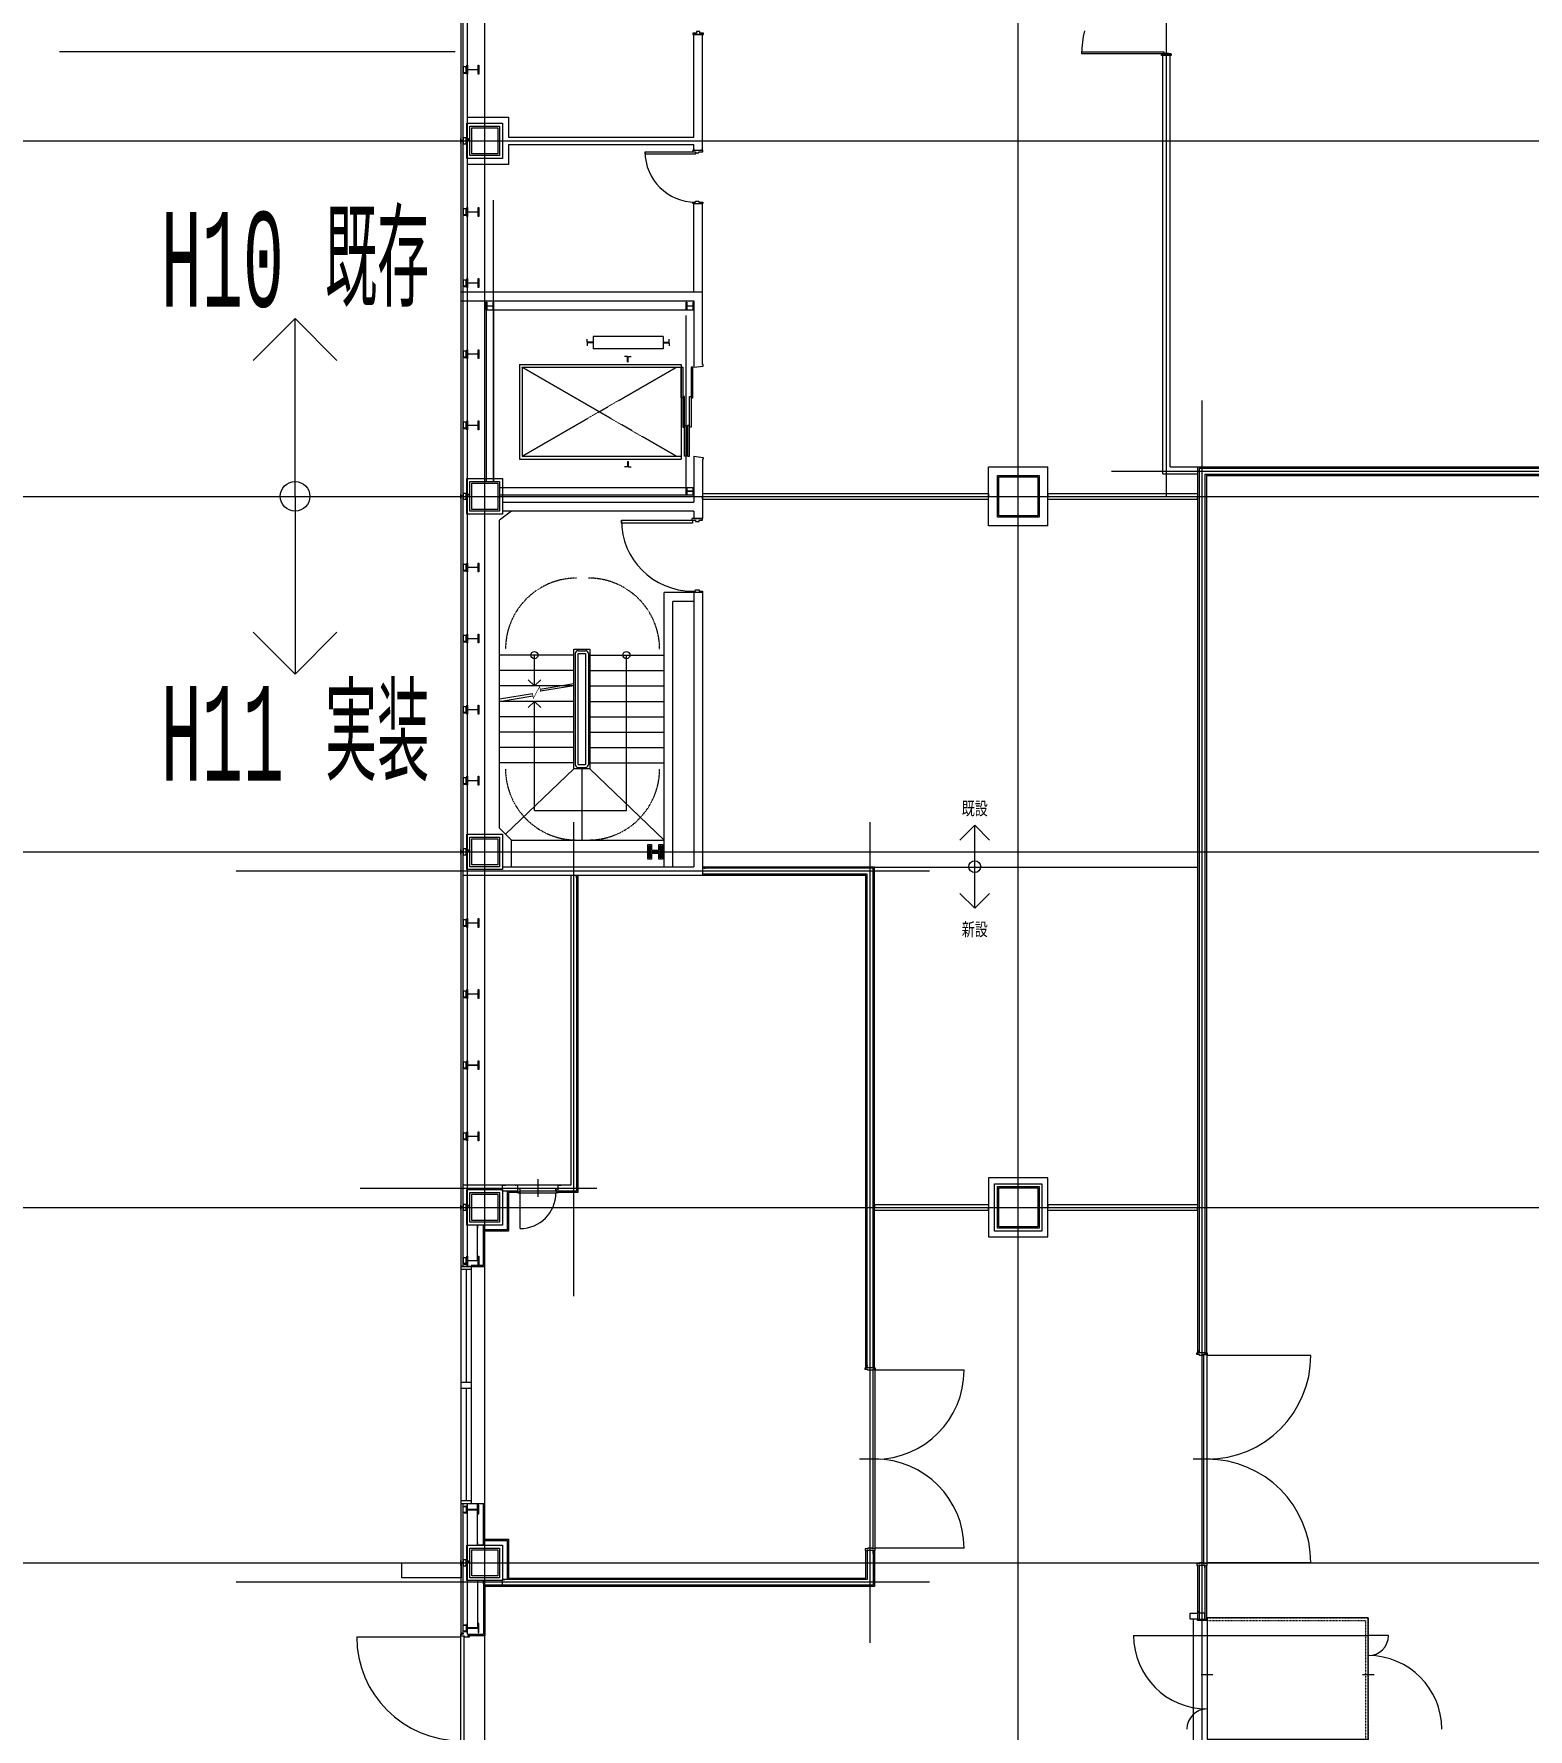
# Model space of a CAD drawing. Extents: x 248377 to 605788, y 154198 to 263202.
# Drawn here: x 266320 to 291526, y 196397 to 225007 of the extents above; entities that cross this region are included whole.
import ezdxf
from ezdxf.enums import TextEntityAlignment as Align

# ---------------------------------------------------------------- set-up
doc = ezdxf.new("R2010")
doc.units = 0
doc.header["$LTSCALE"] = 5
for name, pattern in [('Data Center Layout_L20$0$CENTER', [2, 1.25, -0.25, 0.25, -0.25]), ('Data Center Layout_L20$0$CENTERK0', [0.65, 0.5, -0.05, 0.05, -0.05]), ('Data Center Layout_L20$0$DOTK2', [0.166, 0.083, -0.083]), ('Data Center Layout_L20$0$HIDDENK1', [0.334, 0.167, -0.167])]:
    doc.linetypes.add(name, pattern=pattern)
for name, color, linetype, lineweight in [('Data Center Layout_L20$0$ARC', 252, 'Continuous', 0), ('Data Center Layout_L20$0$H-SIN', 252, 'Data Center Layout_L20$0$CENTER', 9), ('Data Center Layout_L20$0$K-SIN', 252, 'Data Center Layout_L20$0$CENTER', 9), ('Data Center Layout_L20$0$STEEL1', 252, 'Continuous', 0), ('Data Center Layout_L20$0$SUGATA3', 252, 'Continuous', 0)]:
    doc.layers.add(name, color=color, linetype=linetype, lineweight=lineweight)
doc.styles.add('Data Center Layout_L20$0$ATS', font='monotxt', dxfattribs={"bigfont": 'BIGFONT'})
doc.styles.add('Data Center Layout_L20$0$ROMS', font='ROMANS.shx', dxfattribs={"bigfont": 'bigfont.shx'})

# ---------------------------------------------------------------- blocks, each defined once
blk = doc.blocks.new('Data Center Layout_L20$0$A$C4DFC7D4D')
at = {"layer": 'Data Center Layout_L20$0$STEEL1'}
blk.add_lwpolyline([(0, 0), (0, 150), (11, 150), (11, 79), (139, 79), (139, 150), (150, 150), (150, 0), (139, 0), (139, 71), (11, 71), (11, 0)], close=True, dxfattribs=at)
blk = doc.blocks.new('Data Center Layout_L20$0$A$C80dc7663')
at = {"layer": 'Data Center Layout_L20$0$ARC'}
for p, q in [((315540.24, 171045.59), (315540.24, 197045.59)), ((315575.24, 171045.59), (315575.24, 197045.59)), ((319615.02, 191838.09), (319465.02, 191838.09)), ((319465.24, 190105.59), (319465.24, 191838.09)), ((319615.24, 189885.59), (319615.24, 191838.09)), ((315440.24, 191545.59), (308765.84, 191545.59)), ((327404.24, 191541.53), (326015.24, 191541.53)), ((327515.24, 191511.53), (326015.24, 191511.53)), ((327365.24, 191511.53), (327515.24, 191511.53)), ((327380.24, 184425.59), (327380.24, 191511.53)), ((327500.24, 191511.53), (327380.24, 191511.53)), ((327380.24, 191511.53), (327500.24, 191511.53)), ((327500.24, 191511.53), (327380.24, 191511.53)), ((327404.24, 191511.53), (327404.24, 191541.53)), ((327500.24, 184545.59), (327500.24, 191511.53)), ((315650.24, 190445.59), (316340.24, 190445.59)), ((316340.24, 190445.59), (316340.24, 190105.59)), ((316340.24, 190105.59), (319465.24, 190105.59)), ((316340.24, 189985.59), (319465.24, 189985.59)), ((319465.24, 189885.59), (319465.24, 189985.59)), ((319465.24, 189885.59), (319615.24, 189885.59)), ((316090.24, 184295.59), (316090.24, 189045.59)), ((319465.24, 188985.59), (319615.24, 188985.59)), ((315965.24, 187195.59), (319465.24, 187195.59)), ((315965.24, 187195.59), (315965.24, 184295.59)), ((316090.24, 187195.59), (316090.24, 184295.59)), ((312739.85, 184045.59), (312739.85, 187045.59)), ((319340.24, 184095.59), (319340.24, 187095.59)), ((317668.86, 186645.6), (317668.86, 186695.6)), ((317758.86, 186645.6), (317668.86, 186645.6)), ((317758.86, 186635.6), (317668.86, 186635.6)), ((317668.86, 186635.6), (317668.86, 186585.6)), ((317758.86, 186645.6), (317758.86, 186635.6)), ((318948.86, 186745.6), (317768.86, 186745.6)), ((317768.86, 186745.6), (317768.86, 186535.6)), ((318948.86, 186745.6), (318948.86, 186535.6)), ((318958.86, 186645.6), (319048.86, 186645.6)), ((318958.86, 186645.6), (318958.86, 186635.6)), ((318958.86, 186635.6), (319048.86, 186635.6)), ((319048.86, 186645.6), (319048.86, 186695.6)), ((319048.86, 186635.6), (319048.86, 186585.6)), ((316525.86, 186273.09), (319251.86, 186273.09)), ((316525.86, 186273.09), (316525.86, 184673.09)), ((318948.86, 186535.6), (317768.86, 186535.6)), ((318348.86, 186403.09), (318298.86, 186403.09)), ((318348.86, 186313.09), (318348.86, 186403.09)), ((318348.86, 186313.09), (318358.86, 186313.09)), ((318358.86, 186403.09), (318408.86, 186403.09)), ((318358.86, 186313.09), (318358.86, 186403.09)), ((319251.86, 186273.09), (319251.86, 184673.09)), ((316569.86, 186223.09), (319169.86, 186223.09)), ((316569.86, 186223.09), (316569.86, 184723.09)), ((319169.86, 186223.09), (319251.86, 186223.09)), ((319169.86, 186223.09), (319169.86, 186223.09)), ((316525.86, 184673.09), (319251.86, 184673.09)), ((316569.86, 184723.09), (319169.86, 184723.09)), ((318348.86, 184543.09), (318298.86, 184543.09)), ((318348.86, 184633.09), (318348.86, 184543.09)), ((318348.86, 184633.09), (318358.86, 184633.09)), ((318358.86, 184633.09), (318358.86, 184543.09)), ((318358.86, 184543.09), (318408.86, 184543.09)), ((319169.86, 184723.09), (319169.86, 184723.09)), ((319169.86, 184723.09), (319251.86, 184723.09)), ((324440.24, 183545.59), (324440.24, 184545.59)), ((324440.24, 184545.59), (325440.24, 184545.59)), ((325440.24, 183545.59), (325440.24, 184545.59)), ((327500.24, 184545.59), (327965.24, 184545.59)), ((327965.24, 184545.59), (327965.24, 169590.59)), ((327965.24, 184545.59), (334440.24, 184545.59)), ((327380.24, 184425.59), (327965.24, 184425.59)), ((327990.24, 184520.59), (334440.24, 184520.59)), ((327990.24, 184520.59), (327990.24, 169590.59)), ((328090.24, 184420.59), (334440.24, 184420.59)), ((328090.24, 184420.59), (328090.24, 169590.59)), ((328115.24, 184395.59), (328115.24, 169590.59)), ((328115.24, 184395.59), (334440.24, 184395.59)), ((312739.85, 184045.59), (312739.85, 181045.59)), ((316190.24, 184195.59), (319465.24, 184195.59)), ((316190.24, 184070.59), (319465.24, 184070.59)), ((319615.24, 184095.59), (319615.24, 184045.59)), ((319615.24, 184095.59), (324440.24, 184095.59)), ((319615.24, 183995.59), (319615.24, 184045.59)), ((319615.24, 183995.59), (324440.24, 183995.59)), ((324440.24, 184095.59), (324440.24, 184045.59)), ((324440.24, 183995.59), (324440.24, 184045.59)), ((325440.24, 184095.59), (325440.24, 184045.59)), ((325440.24, 184095.59), (327965.24, 184095.59)), ((325440.24, 183995.59), (325440.24, 184045.59)), ((325440.24, 183995.59), (327965.24, 183995.59)), ((327965.24, 184095.59), (327965.24, 184045.59)), ((327965.24, 183995.59), (327965.24, 184045.59)), ((316390.24, 183795.59), (316190.24, 183645.59)), ((316240.24, 183945.59), (319465.24, 183945.59)), ((316240.24, 183945.59), (318940.24, 183945.59)), ((319465.24, 183795.59), (316240.24, 183795.59)), ((319465.24, 183795.59), (319465.24, 183670.59)), ((319615.24, 183795.59), (319615.24, 183670.59)), ((316190.24, 178445.59), (316190.24, 183645.59)), ((319465.24, 183670.59), (319615.24, 183670.59)), ((325440.24, 183545.59), (324440.24, 183545.59)), ((319615.24, 182420.59), (318965.24, 182420.59)), ((318965.24, 177795.59), (318965.24, 182420.59)), ((319115.24, 177795.59), (319115.24, 182270.59)), ((319465.24, 182270.59), (319115.24, 182270.59)), ((319465.24, 182420.59), (319465.24, 177795.59)), ((319615.24, 182420.59), (319615.24, 177645.59)), ((316190.24, 178445.59), (316390.24, 178245.59)), ((316390.24, 177795.59), (316390.24, 178245.59)), ((316390.24, 178245.59), (318965.24, 178245.59)), ((324206.24, 177095.59), (324206.24, 178495.59)), ((316240.24, 177795.59), (319465.24, 177795.59)), ((322512.24, 177789.59), (319615.24, 177789.59)), ((322490.24, 177767.59), (319615.24, 177767.59)), ((322490.24, 169335.59), (322490.24, 177767.59)), ((322512.24, 169335.59), (322512.24, 177789.59)), ((322512.24, 177789.59), (327965.24, 177789.59)), ((319615.24, 177645.59), (315575.24, 177645.59)), ((317490.24, 177645.59), (317490.24, 172320.59)), ((317512.24, 177645.59), (317512.24, 172298.59)), ((322390.24, 177667.59), (319615.24, 177667.59)), ((322368.24, 177645.59), (319615.24, 177645.59)), ((322368.24, 169335.59), (322368.24, 177645.59)), ((322390.24, 169335.59), (322390.24, 177667.59)), ((316500.24, 172320.59), (316240.24, 172320.59)), ((316318.24, 172320.59), (316318.24, 171667.59)), ((316340.24, 172298.59), (316340.24, 171645.59)), ((316500.24, 172298.59), (316340.24, 172298.59)), ((316540.24, 171688.59), (316540.24, 172288.59)), ((317490.24, 172320.59), (317180.24, 172320.59)), ((317512.24, 172298.59), (317180.24, 172298.59)), ((322512.24, 172095.59), (322512.24, 172045.59)), ((322512.24, 172095.59), (324440.24, 172095.59)), ((322512.24, 171995.59), (322512.24, 172045.59)), ((322512.24, 171995.59), (324440.24, 171995.59)), ((324440.24, 172095.59), (324440.24, 172045.59)), ((324440.24, 171995.59), (324440.24, 172045.59)), ((325440.24, 172095.59), (325440.24, 172045.59)), ((325440.24, 172095.59), (327965.24, 172095.59)), ((325440.24, 171995.59), (325440.24, 172045.59)), ((325440.24, 171995.59), (327965.24, 171995.59)), ((327965.24, 172095.59), (327965.24, 172045.59)), ((327965.24, 171995.59), (327965.24, 172045.59)), ((315918.24, 171067.59), (315918.24, 171745.59)), ((316318.24, 171667.59), (315918.24, 171667.59)), ((315940.24, 171045.59), (315940.24, 171645.59)), ((316340.24, 171645.59), (315940.24, 171645.59)), ((315540.24, 167045.59), (315540.24, 171045.59)), ((315710.24, 171045.59), (315540.24, 171045.59)), ((315710.24, 170995.59), (315540.24, 170995.59)), ((315625.24, 170995.59), (315625.24, 169095.59)), ((315710.24, 171067.59), (315918.24, 171067.59)), ((315710.24, 171045.59), (315710.24, 167045.59)), ((315940.24, 167045.59), (315940.24, 171045.59)), ((329875.24, 169545.59), (328125.24, 169545.59)), ((315540.24, 169095.59), (315710.24, 169095.59)), ((324025.24, 169295.59), (322525.24, 169295.59)), ((315540.24, 168995.59), (315710.24, 168995.59)), ((315625.24, 168995.59), (315625.24, 167095.59)), ((315540.24, 167095.59), (315710.24, 167095.59)), ((315540.24, 167045.59), (315650.24, 167045.59)), ((315540.24, 167045.59), (315710.24, 167045.59)), ((315540.24, 164840.59), (315540.24, 167045.59)), ((315540.24, 167045.59), (315940.24, 167045.59)), ((315575.24, 164840.59), (315575.24, 167045.59)), ((315918.24, 166345.59), (315918.24, 167045.59)), ((315940.24, 166445.59), (315940.24, 167045.59)), ((315918.24, 166423.59), (316318.24, 166423.59)), ((315940.24, 166445.59), (316340.24, 166445.59)), ((316318.24, 166423.59), (316318.24, 165767.59)), ((316340.24, 166445.59), (316340.24, 165789.59)), ((322368.24, 165789.59), (322368.24, 166255.59)), ((322390.24, 166255.59), (322390.24, 165767.59)), ((322490.24, 166255.59), (322490.24, 165667.59)), ((322512.24, 166255.59), (322512.24, 165645.59)), ((324025.24, 166295.59), (322525.24, 166295.59)), ((327965.24, 166000.59), (327965.24, 165095.59)), ((327990.24, 166000.59), (327990.24, 165095.59)), ((328090.24, 166000.59), (328090.24, 165095.59)), ((328115.24, 166000.59), (328115.24, 165095.59)), ((329875.24, 166045.59), (328125.24, 166045.59)), ((315918.24, 165745.59), (315918.24, 164842.59)), ((322490.24, 165667.59), (315918.24, 165667.59)), ((322390.24, 165767.59), (316240.24, 165767.59)), ((316340.24, 165789.59), (322368.24, 165789.59)), ((322512.24, 165645.59), (315940.24, 165645.59)), ((315940.24, 165645.59), (315940.24, 164820.59)), ((313780.24, 164795.59), (315530.24, 164795.59)), ((315540.24, 164860.59), (315575.24, 164860.59)), ((315650.24, 164842.59), (315918.24, 164842.59)), ((315650.24, 164820.59), (315940.24, 164820.59))]:
    blk.add_line(p, q, dxfattribs=at)
at = {"layer": 'Data Center Layout_L20$0$ARC', "linetype": 'Continuous'}
for p, q in [((326018.38, 191611.17), (326027.8, 191709.13)), ((326027.8, 191709.13), (326043.5, 191805.41)), ((326043.5, 191805.41), (326065.48, 191899.99)), ((326015.24, 191511.53), (326018.38, 191611.17)), ((327380.24, 191511.53), (327500.24, 191511.53)), ((319465.24, 187495.59), (319465.24, 188985.59)), ((319615.24, 186273.09), (319615.24, 188985.59)), ((315540.24, 187495.59), (319615.24, 187495.59)), ((315540.24, 187345.59), (319465.24, 187345.59)), ((319465.24, 187345.59), (319465.24, 186223.09)), ((319625.24, 186273.09), (319615.24, 186273.09)), ((319625.24, 186243.09), (319625.24, 186273.09)), ((319465.24, 186223.09), (319625.24, 186243.09)), ((319465.24, 184723.09), (319625.24, 184703.09)), ((319465.24, 184723.09), (319465.24, 183945.59)), ((319615.24, 184673.09), (319615.24, 183670.59)), ((319625.24, 184673.09), (319615.24, 184673.09)), ((319625.24, 184703.09), (319625.24, 184673.09)), ((316840.24, 172223.59), (316840.24, 172523.59)), ((315540.24, 171045.59), (315940.24, 171045.59)), ((322590.24, 167795.59), (322260.24, 167795.59)), ((328190.24, 167795.59), (327890.24, 167795.59)), ((326885.24, 164820.59), (328125.24, 164820.59)), ((328125.24, 164820.59), (330845.24, 164820.59)), ((331185.24, 164820.59), (330845.24, 164820.59)), ((328025.24, 164160.59), (328225.24, 164160.59)), ((330745.24, 164160.59), (330945.24, 164160.59))]:
    blk.add_line(p, q, dxfattribs=at)
at = {"layer": 'Data Center Layout_L20$0$ARC', "linetype": 'Data Center Layout_L20$0$CENTERK0'}
for p, q in [((319169.86, 184723.09), (316569.86, 186223.09)), ((316569.86, 184723.09), (319169.86, 186223.09)), ((327890.24, 165095.59), (327890.24, 160995.59))]:
    blk.add_line(p, q, dxfattribs=at)
at = {"layer": 'Data Center Layout_L20$0$ARC'}
for points in [[(319598.02, 191838.09), (319630.02, 191838.09), (319630.02, 191863.09), (319570.02, 191863.09), (319570.02, 191888.09), (319510.02, 191888.09), (319510.02, 191863.09), (319450.02, 191863.09), (319450.02, 191838.09), (319482.02, 191838.09)], [(315625.24, 191195.59), (315625.24, 191295.59), (315575.24, 191295.59), (315575.24, 191195.59)], [(315590.24, 191301.59), (315640.24, 191301.59), (315640.24, 191251.59), (315634.24, 191251.59), (315634.24, 191295.59), (315590.24, 191295.59)], [(315590.24, 191189.59), (315640.24, 191189.59), (315640.24, 191239.59), (315634.24, 191239.59), (315634.24, 191195.59), (315590.24, 191195.59)], [(315640.24, 191170.59), (315640.24, 191320.59), (315649.24, 191320.59), (315649.24, 191248.59), (315831.24, 191248.59), (315831.24, 191320.59), (315840.24, 191320.59), (315840.24, 191170.59), (315831.24, 191170.59), (315831.24, 191242.59), (315649.24, 191242.59), (315649.24, 191170.59)], [(315640.24, 190345.59), (316240.24, 190345.59), (316240.24, 189745.59), (315640.24, 189745.59)], [(315690.24, 189795.59), (315690.24, 190295.59), (316190.24, 190295.59), (316190.24, 189795.59)], [(315720.24, 189825.59), (315720.24, 190265.59), (316160.24, 190265.59), (316160.24, 189825.59)], [(315540.24, 190035.59), (315540.24, 190055.59), (315575.24, 190055.59), (315575.24, 190035.59)], [(315625.24, 189995.59), (315625.24, 190095.59), (315575.24, 190095.59), (315575.24, 189995.59)], [(315625.24, 190020.59), (315625.24, 190070.59), (315675.24, 190070.59), (315675.24, 190064.59), (315631.24, 190064.59), (315631.24, 190020.59)], [(315640.24, 190070.59), (315690.24, 190070.59), (315690.24, 190120.59), (315684.24, 190120.59), (315684.24, 190076.59), (315640.24, 190076.59)], [(319494.24, 189860.59), (319494.24, 189820.59), (318644.24, 189820.59), (318644.24, 189860.59)], [(315625.24, 188795.59), (315625.24, 188895.59), (315575.24, 188895.59), (315575.24, 188795.59)], [(315590.24, 188901.59), (315640.24, 188901.59), (315640.24, 188851.59), (315634.24, 188851.59), (315634.24, 188895.59), (315590.24, 188895.59)], [(315590.24, 188789.59), (315640.24, 188789.59), (315640.24, 188839.59), (315634.24, 188839.59), (315634.24, 188795.59), (315590.24, 188795.59)], [(315640.24, 188770.59), (315640.24, 188920.59), (315649.24, 188920.59), (315649.24, 188848.59), (315831.24, 188848.59), (315831.24, 188920.59), (315840.24, 188920.59), (315840.24, 188770.59), (315831.24, 188770.59), (315831.24, 188842.59), (315649.24, 188842.59), (315649.24, 188770.59)], [(315625.24, 187595.59), (315625.24, 187695.59), (315575.24, 187695.59), (315575.24, 187595.59)], [(315590.24, 187701.59), (315640.24, 187701.59), (315640.24, 187651.59), (315634.24, 187651.59), (315634.24, 187695.59), (315590.24, 187695.59)], [(315640.24, 187570.59), (315640.24, 187720.59), (315649.24, 187720.59), (315649.24, 187648.59), (315831.24, 187648.59), (315831.24, 187720.59), (315840.24, 187720.59), (315840.24, 187570.59), (315831.24, 187570.59), (315831.24, 187642.59), (315649.24, 187642.59), (315649.24, 187570.59)], [(315590.24, 187589.59), (315640.24, 187589.59), (315640.24, 187639.59), (315634.24, 187639.59), (315634.24, 187595.59), (315590.24, 187595.59)], [(315625.24, 186395.59), (315625.24, 186495.59), (315575.24, 186495.59), (315575.24, 186395.59)], [(315590.24, 186501.59), (315640.24, 186501.59), (315640.24, 186451.59), (315634.24, 186451.59), (315634.24, 186495.59), (315590.24, 186495.59)], [(315590.24, 186389.59), (315640.24, 186389.59), (315640.24, 186439.59), (315634.24, 186439.59), (315634.24, 186395.59), (315590.24, 186395.59)], [(315640.24, 186370.59), (315640.24, 186520.59), (315649.24, 186520.59), (315649.24, 186448.59), (315831.24, 186448.59), (315831.24, 186520.59), (315840.24, 186520.59), (315840.24, 186370.59), (315831.24, 186370.59), (315831.24, 186442.59), (315649.24, 186442.59), (315649.24, 186370.59)], [(319251.86, 185706.09), (319251.86, 186223.09), (319281.86, 186223.09), (319281.86, 185706.09)], [(319451.86, 185706.09), (319451.86, 186223.09), (319421.86, 186223.09), (319421.86, 185706.09)], [(319281.86, 185731.09), (319281.86, 185214.09), (319311.86, 185214.09), (319311.86, 185731.09)], [(319421.86, 185731.09), (319421.86, 185214.09), (319391.86, 185214.09), (319391.86, 185731.09)], [(315625.24, 185195.59), (315625.24, 185295.59), (315575.24, 185295.59), (315575.24, 185195.59)], [(315590.24, 185301.59), (315640.24, 185301.59), (315640.24, 185251.59), (315634.24, 185251.59), (315634.24, 185295.59), (315590.24, 185295.59)], [(315590.24, 185189.59), (315640.24, 185189.59), (315640.24, 185239.59), (315634.24, 185239.59), (315634.24, 185195.59), (315590.24, 185195.59)], [(315640.24, 185170.59), (315640.24, 185320.59), (315649.24, 185320.59), (315649.24, 185248.59), (315831.24, 185248.59), (315831.24, 185320.59), (315840.24, 185320.59), (315840.24, 185170.59), (315831.24, 185170.59), (315831.24, 185242.59), (315649.24, 185242.59), (315649.24, 185170.59)], [(319341.86, 185239.09), (319341.86, 184722.09), (319311.86, 184722.09), (319311.86, 185239.09)], [(319361.86, 185239.09), (319361.86, 184722.09), (319391.86, 184722.09), (319391.86, 185239.09)], [(315640.24, 184345.59), (316240.24, 184345.59), (316240.24, 183745.59), (315640.24, 183745.59)], [(315690.24, 184295.59), (316190.24, 184295.59), (316190.24, 183795.59), (315690.24, 183795.59)], [(315690.24, 183795.59), (315690.24, 184295.59), (316190.24, 184295.59), (316190.24, 183795.59)], [(315720.24, 183825.59), (315720.24, 184265.59), (316160.24, 184265.59), (316160.24, 183825.59)], [(324590.24, 183695.59), (324590.24, 184395.59), (325290.24, 184395.59), (325290.24, 183695.59)], [(324590.24, 183695.59), (324590.24, 184395.59), (325290.24, 184395.59), (325290.24, 183695.59)], [(324610.24, 183715.59), (324610.24, 184375.59), (325270.24, 184375.59), (325270.24, 183715.59)], [(324610.24, 183715.59), (324610.24, 184375.59), (325270.24, 184375.59), (325270.24, 183715.59)], [(315540.24, 184035.59), (315540.24, 184055.59), (315575.24, 184055.59), (315575.24, 184035.59)], [(315625.24, 183995.59), (315625.24, 184095.59), (315575.24, 184095.59), (315575.24, 183995.59)], [(315625.24, 184020.59), (315625.24, 184070.59), (315675.24, 184070.59), (315675.24, 184064.59), (315631.24, 184064.59), (315631.24, 184020.59)], [(315640.24, 184070.59), (315690.24, 184070.59), (315690.24, 184120.59), (315684.24, 184120.59), (315684.24, 184076.59), (315640.24, 184076.59)], [(318246.2, 183645.59), (319445.24, 183645.59), (319445.24, 183595.59), (318246.2, 183595.59)], [(319467.24, 183670.59), (319435.24, 183670.59), (319435.24, 183645.59), (319495.24, 183645.59), (319495.24, 183620.59), (319555.24, 183620.59), (319555.24, 183645.59), (319615.24, 183645.59), (319615.24, 183670.59), (319583.24, 183670.59)], [(315625.24, 182795.59), (315625.24, 182895.59), (315575.24, 182895.59), (315575.24, 182795.59)], [(315590.24, 182901.59), (315640.24, 182901.59), (315640.24, 182851.59), (315634.24, 182851.59), (315634.24, 182895.59), (315590.24, 182895.59)], [(315590.24, 182789.59), (315640.24, 182789.59), (315640.24, 182839.59), (315634.24, 182839.59), (315634.24, 182795.59), (315590.24, 182795.59)], [(315640.24, 182770.59), (315640.24, 182920.59), (315649.24, 182920.59), (315649.24, 182848.59), (315831.24, 182848.59), (315831.24, 182920.59), (315840.24, 182920.59), (315840.24, 182770.59), (315831.24, 182770.59), (315831.24, 182842.59), (315649.24, 182842.59), (315649.24, 182770.59)], [(319467.24, 182420.59), (319435.24, 182420.59), (319435.24, 182445.59), (319495.24, 182445.59), (319495.24, 182470.59), (319555.24, 182470.59), (319555.24, 182445.59), (319615.24, 182445.59), (319615.24, 182420.59), (319583.24, 182420.59)], [(315625.24, 181595.59), (315625.24, 181695.59), (315575.24, 181695.59), (315575.24, 181595.59)], [(315590.24, 181701.59), (315640.24, 181701.59), (315640.24, 181651.59), (315634.24, 181651.59), (315634.24, 181695.59), (315590.24, 181695.59)], [(315640.24, 181570.59), (315640.24, 181720.59), (315649.24, 181720.59), (315649.24, 181648.59), (315831.24, 181648.59), (315831.24, 181720.59), (315840.24, 181720.59), (315840.24, 181570.59), (315831.24, 181570.59), (315831.24, 181642.59), (315649.24, 181642.59), (315649.24, 181570.59)], [(315590.24, 181589.59), (315640.24, 181589.59), (315640.24, 181639.59), (315634.24, 181639.59), (315634.24, 181595.59), (315590.24, 181595.59)], [(315625.24, 180395.59), (315625.24, 180495.59), (315575.24, 180495.59), (315575.24, 180395.59)], [(315590.24, 180501.59), (315640.24, 180501.59), (315640.24, 180451.59), (315634.24, 180451.59), (315634.24, 180495.59), (315590.24, 180495.59)], [(315590.24, 180389.59), (315640.24, 180389.59), (315640.24, 180439.59), (315634.24, 180439.59), (315634.24, 180395.59), (315590.24, 180395.59)], [(315640.24, 180370.59), (315640.24, 180520.59), (315649.24, 180520.59), (315649.24, 180448.59), (315831.24, 180448.59), (315831.24, 180520.59), (315840.24, 180520.59), (315840.24, 180370.59), (315831.24, 180370.59), (315831.24, 180442.59), (315649.24, 180442.59), (315649.24, 180370.59)], [(315625.24, 179195.59), (315625.24, 179295.59), (315575.24, 179295.59), (315575.24, 179195.59)], [(315590.24, 179301.59), (315640.24, 179301.59), (315640.24, 179251.59), (315634.24, 179251.59), (315634.24, 179295.59), (315590.24, 179295.59)], [(315590.24, 179189.59), (315640.24, 179189.59), (315640.24, 179239.59), (315634.24, 179239.59), (315634.24, 179195.59), (315590.24, 179195.59)], [(315640.24, 179170.59), (315640.24, 179320.59), (315649.24, 179320.59), (315649.24, 179248.59), (315831.24, 179248.59), (315831.24, 179320.59), (315840.24, 179320.59), (315840.24, 179170.59), (315831.24, 179170.59), (315831.24, 179242.59), (315649.24, 179242.59), (315649.24, 179170.59)], [(315640.24, 178345.59), (316240.24, 178345.59), (316240.24, 177745.59), (315640.24, 177745.59)], [(315640.24, 178345.59), (316240.24, 178345.59), (316240.24, 177745.59), (315640.24, 177745.59)], [(315640.24, 178345.59), (316240.24, 178345.59), (316240.24, 177745.59), (315640.24, 177745.59)], [(315690.24, 178295.59), (316190.24, 178295.59), (316190.24, 177795.59), (315690.24, 177795.59)], [(315690.24, 177795.59), (315690.24, 178295.59), (316190.24, 178295.59), (316190.24, 177795.59)], [(315720.24, 177825.59), (315720.24, 178265.59), (316160.24, 178265.59), (316160.24, 177825.59)], [(315540.24, 178035.59), (315540.24, 178055.59), (315575.24, 178055.59), (315575.24, 178035.59)], [(315625.24, 177995.59), (315625.24, 178095.59), (315575.24, 178095.59), (315575.24, 177995.59)], [(315625.24, 178020.59), (315625.24, 178070.59), (315675.24, 178070.59), (315675.24, 178064.59), (315631.24, 178064.59), (315631.24, 178020.59)], [(315640.24, 178070.59), (315690.24, 178070.59), (315690.24, 178120.59), (315684.24, 178120.59), (315684.24, 178076.59), (315640.24, 178076.59)], [(318940.24, 178170.59), (318940.24, 177920.59), (318875.84, 177920.59), (318875.84, 178015.79), (318754.64, 178015.79), (318754.64, 177920.59), (318690.24, 177920.59), (318690.24, 178170.59), (318754.64, 178170.59), (318754.64, 178075.39), (318875.84, 178075.39), (318875.84, 178170.59)], [(318915.24, 178145.59), (318915.24, 177945.59), (318900.84, 177945.59), (318900.84, 178040.79), (318729.64, 178040.79), (318729.64, 177945.59), (318715.24, 177945.59), (318715.24, 178145.59), (318729.64, 178145.59), (318729.64, 178050.39), (318900.84, 178050.39), (318900.84, 178145.59)], [(315625.24, 176795.59), (315625.24, 176895.59), (315575.24, 176895.59), (315575.24, 176795.59)], [(315590.24, 176901.59), (315640.24, 176901.59), (315640.24, 176851.59), (315634.24, 176851.59), (315634.24, 176895.59), (315590.24, 176895.59)], [(315590.24, 176789.59), (315640.24, 176789.59), (315640.24, 176839.59), (315634.24, 176839.59), (315634.24, 176795.59), (315590.24, 176795.59)], [(315640.24, 176770.59), (315640.24, 176920.59), (315649.24, 176920.59), (315649.24, 176848.59), (315831.24, 176848.59), (315831.24, 176920.59), (315840.24, 176920.59), (315840.24, 176770.59), (315831.24, 176770.59), (315831.24, 176842.59), (315649.24, 176842.59), (315649.24, 176770.59)], [(315625.24, 175595.59), (315625.24, 175695.59), (315575.24, 175695.59), (315575.24, 175595.59)], [(315590.24, 175701.59), (315640.24, 175701.59), (315640.24, 175651.59), (315634.24, 175651.59), (315634.24, 175695.59), (315590.24, 175695.59)], [(315640.24, 175570.59), (315640.24, 175720.59), (315649.24, 175720.59), (315649.24, 175648.59), (315831.24, 175648.59), (315831.24, 175720.59), (315840.24, 175720.59), (315840.24, 175570.59), (315831.24, 175570.59), (315831.24, 175642.59), (315649.24, 175642.59), (315649.24, 175570.59)], [(315590.24, 175589.59), (315640.24, 175589.59), (315640.24, 175639.59), (315634.24, 175639.59), (315634.24, 175595.59), (315590.24, 175595.59)], [(315625.24, 174395.59), (315625.24, 174495.59), (315575.24, 174495.59), (315575.24, 174395.59)], [(315590.24, 174501.59), (315640.24, 174501.59), (315640.24, 174451.59), (315634.24, 174451.59), (315634.24, 174495.59), (315590.24, 174495.59)], [(315590.24, 174389.59), (315640.24, 174389.59), (315640.24, 174439.59), (315634.24, 174439.59), (315634.24, 174395.59), (315590.24, 174395.59)], [(315640.24, 174370.59), (315640.24, 174520.59), (315649.24, 174520.59), (315649.24, 174448.59), (315831.24, 174448.59), (315831.24, 174520.59), (315840.24, 174520.59), (315840.24, 174370.59), (315831.24, 174370.59), (315831.24, 174442.59), (315649.24, 174442.59), (315649.24, 174370.59)], [(315625.24, 173195.59), (315625.24, 173295.59), (315575.24, 173295.59), (315575.24, 173195.59)], [(315590.24, 173301.59), (315640.24, 173301.59), (315640.24, 173251.59), (315634.24, 173251.59), (315634.24, 173295.59), (315590.24, 173295.59)], [(315590.24, 173189.59), (315640.24, 173189.59), (315640.24, 173239.59), (315634.24, 173239.59), (315634.24, 173195.59), (315590.24, 173195.59)], [(315640.24, 173170.59), (315640.24, 173320.59), (315649.24, 173320.59), (315649.24, 173248.59), (315831.24, 173248.59), (315831.24, 173320.59), (315840.24, 173320.59), (315840.24, 173170.59), (315831.24, 173170.59), (315831.24, 173242.59), (315649.24, 173242.59), (315649.24, 173170.59)], [(324440.24, 171545.59), (325440.24, 171545.59), (325440.24, 172545.59), (324440.24, 172545.59)], [(315640.24, 172345.59), (316240.24, 172345.59), (316240.24, 171745.59), (315640.24, 171745.59)], [(315690.24, 171795.59), (315690.24, 172295.59), (316190.24, 172295.59), (316190.24, 171795.59)], [(315720.24, 171825.59), (315720.24, 172265.59), (316160.24, 172265.59), (316160.24, 171825.59)], [(316530.24, 172288.59), (317150.24, 172288.59), (317150.24, 172318.59), (316530.24, 172318.59)], [(324540.24, 172445.59), (325340.24, 172445.59), (325340.24, 171645.59), (324540.24, 171645.59)], [(324540.24, 172445.59), (325340.24, 172445.59), (325340.24, 171645.59), (324540.24, 171645.59)], [(324590.24, 171695.59), (324590.24, 172395.59), (325290.24, 172395.59), (325290.24, 171695.59)], [(324610.24, 171715.59), (324610.24, 172375.59), (325270.24, 172375.59), (325270.24, 171715.59)], [(315540.24, 172035.59), (315540.24, 172055.59), (315575.24, 172055.59), (315575.24, 172035.59)], [(315625.24, 171995.59), (315625.24, 172095.59), (315575.24, 172095.59), (315575.24, 171995.59)], [(315625.24, 172020.59), (315625.24, 172070.59), (315675.24, 172070.59), (315675.24, 172064.59), (315631.24, 172064.59), (315631.24, 172020.59)], [(315640.24, 172070.59), (315690.24, 172070.59), (315690.24, 172120.59), (315684.24, 172120.59), (315684.24, 172076.59), (315640.24, 172076.59)], [(315625.24, 171095.59), (315625.24, 171195.59), (315575.24, 171195.59), (315575.24, 171095.59)], [(315590.24, 171201.59), (315640.24, 171201.59), (315640.24, 171151.59), (315634.24, 171151.59), (315634.24, 171195.59), (315590.24, 171195.59)], [(315590.24, 171089.59), (315640.24, 171089.59), (315640.24, 171139.59), (315634.24, 171139.59), (315634.24, 171095.59), (315590.24, 171095.59)], [(315640.24, 171070.59), (315640.24, 171220.59), (315649.24, 171220.59), (315649.24, 171148.59), (315831.24, 171148.59), (315831.24, 171220.59), (315840.24, 171220.59), (315840.24, 171070.59), (315831.24, 171070.59), (315831.24, 171142.59), (315649.24, 171142.59), (315649.24, 171070.59)], [(328125.24, 166035.59), (328125.24, 169555.59), (328065.24, 169555.59), (328065.24, 166035.59)], [(322525.24, 166285.59), (322525.24, 169305.59), (322485.24, 169305.59), (322485.24, 166285.59)], [(315625.24, 166995.59), (315625.24, 166895.59), (315575.24, 166895.59), (315575.24, 166995.59)], [(315590.24, 167001.59), (315640.24, 167001.59), (315640.24, 166951.59), (315634.24, 166951.59), (315634.24, 166995.59), (315590.24, 166995.59)], [(315590.24, 166889.59), (315640.24, 166889.59), (315640.24, 166939.59), (315634.24, 166939.59), (315634.24, 166895.59), (315590.24, 166895.59)], [(315640.24, 167020.59), (315640.24, 166870.59), (315649.24, 166870.59), (315649.24, 166942.59), (315831.24, 166942.59), (315831.24, 166870.59), (315840.24, 166870.59), (315840.24, 167020.59), (315831.24, 167020.59), (315831.24, 166948.59), (315649.24, 166948.59), (315649.24, 167020.59)], [(315640.24, 166345.59), (316240.24, 166345.59), (316240.24, 165745.59), (315640.24, 165745.59)], [(315690.24, 165795.59), (315690.24, 166295.59), (316190.24, 166295.59), (316190.24, 165795.59)], [(315720.24, 165825.59), (315720.24, 166265.59), (316160.24, 166265.59), (316160.24, 165825.59)], [(315540.24, 166035.59), (315540.24, 166055.59), (315575.24, 166055.59), (315575.24, 166035.59)], [(315625.24, 165995.59), (315625.24, 166095.59), (315575.24, 166095.59), (315575.24, 165995.59)], [(315625.24, 166020.59), (315625.24, 166070.59), (315675.24, 166070.59), (315675.24, 166064.59), (315631.24, 166064.59), (315631.24, 166020.59)], [(315640.24, 166070.59), (315690.24, 166070.59), (315690.24, 166120.59), (315684.24, 166120.59), (315684.24, 166076.59), (315640.24, 166076.59)], [(327965.24, 165095.59), (327840.24, 165095.59), (327840.24, 165195.59), (327965.24, 165195.59)], [(327990.24, 165095.59), (328090.24, 165095.59), (328090.24, 165195.59), (327990.24, 165195.59)], [(315530.24, 164810.59), (315530.24, 163045.59), (315590.24, 163045.59), (315590.24, 164810.59)], [(315625.24, 164995.59), (315625.24, 164895.59), (315575.24, 164895.59), (315575.24, 164995.59)], [(315590.24, 165001.59), (315640.24, 165001.59), (315640.24, 164951.59), (315634.24, 164951.59), (315634.24, 164995.59), (315590.24, 164995.59)], [(315590.24, 164889.59), (315640.24, 164889.59), (315640.24, 164939.59), (315634.24, 164939.59), (315634.24, 164895.59), (315590.24, 164895.59)], [(315640.24, 165020.59), (315640.24, 164870.59), (315649.24, 164870.59), (315649.24, 164942.59), (315831.24, 164942.59), (315831.24, 164870.59), (315840.24, 164870.59), (315840.24, 165020.59), (315831.24, 165020.59), (315831.24, 164948.59), (315649.24, 164948.59), (315649.24, 165020.59)]]:
    blk.add_lwpolyline(points, close=True, dxfattribs=at)
for points in [[(327359.24, 191486.53), (327359.24, 191511.53), (327404.24, 191511.53), (327404.24, 191526.53), (327476.24, 191526.53), (327476.24, 191511.53), (327521.24, 191511.53), (327521.24, 191486.53), (327359.24, 191486.53)], [(315538.24, 190008.09), (315538.24, 190038.09), (315554.24, 190038.09), (315554.24, 190053.09), (315538.24, 190053.09), (315538.24, 190083.09)], [(316340.24, 189985.59), (316340.24, 189645.59), (315650.24, 189645.59)], [(319481.24, 189885.59), (319449.24, 189885.59), (319449.24, 189860.59), (319494.24, 189860.59), (319494.24, 189845.59), (319549.24, 189845.59), (319549.24, 189860.59), (319619.24, 189860.59), (319619.24, 189885.59), (319587.24, 189885.59)], [(319481.24, 188985.59), (319449.24, 188985.59), (319449.24, 189010.59), (319494.24, 189010.59), (319494.24, 189025.59), (319549.24, 189025.59), (319549.24, 189010.59), (319619.24, 189010.59), (319619.24, 188985.59), (319587.24, 188985.59)], [(312032.74, 186338.48), (312739.85, 187045.59), (313446.96, 186338.48)], [(315538.24, 184008.09), (315538.24, 184038.09), (315554.24, 184038.09), (315554.24, 184053.09), (315538.24, 184053.09), (315538.24, 184083.09)], [(312032.74, 181752.7), (312739.85, 181045.59), (313446.96, 181752.7)], [(324456.24, 178245.59), (324206.24, 178495.59), (323956.24, 178245.59)], [(315538.24, 178008.09), (315538.24, 178038.09), (315554.24, 178038.09), (315554.24, 178053.09), (315538.24, 178053.09), (315538.24, 178083.09)], [(319655.24, 177757.59), (319655.24, 177767.59), (319615.24, 177767.59), (319615.24, 177667.59), (319655.24, 177667.59), (319655.24, 177677.59)], [(317480.24, 177605.59), (317490.24, 177605.59), (317490.24, 177645.59), (317390.24, 177645.59), (317390.24, 177605.59), (317400.24, 177605.59)], [(324456.24, 177345.59), (324206.24, 177095.59), (323956.24, 177345.59)], [(316280.24, 172330.59), (316280.24, 172320.59), (316240.24, 172320.59), (316240.24, 172420.59), (316280.24, 172420.59), (316280.24, 172410.59)], [(316460.24, 172330.59), (316460.24, 172320.59), (316500.24, 172320.59), (316500.24, 172420.59), (316460.24, 172420.59), (316460.24, 172410.59)], [(316500.24, 172313.59), (316500.24, 172288.59), (316525.24, 172288.59), (316525.24, 172323.59), (316540.24, 172323.59), (316540.24, 172358.59), (316500.24, 172358.59)], [(317180.24, 172313.59), (317180.24, 172288.59), (317155.24, 172288.59), (317155.24, 172323.59), (317140.24, 172323.59), (317140.24, 172358.59), (317180.24, 172358.59)], [(317220.24, 172330.59), (317220.24, 172320.59), (317180.24, 172320.59), (317180.24, 172420.59), (317220.24, 172420.59), (317220.24, 172410.59)], [(315538.24, 172008.09), (315538.24, 172038.09), (315554.24, 172038.09), (315554.24, 172053.09), (315538.24, 172053.09), (315538.24, 172083.09)], [(315908.24, 171705.59), (315918.24, 171705.59), (315918.24, 171745.59), (315818.24, 171745.59), (315818.24, 171705.59), (315828.24, 171705.59)], [(322480.24, 169375.59), (322490.24, 169375.59), (322490.24, 169335.59), (322390.24, 169335.59), (322390.24, 169375.59), (322400.24, 169375.59)], [(328080.24, 169590.59), (328125.24, 169590.59), (328125.24, 169560.59), (328060.24, 169560.59), (328060.24, 169545.59), (328000.24, 169545.59), (328000.24, 169560.59), (327955.24, 169560.59), (327955.24, 169590.59), (327980.24, 169590.59)], [(328080.24, 169630.59), (328090.24, 169630.59), (328090.24, 169590.59), (327990.24, 169590.59), (327990.24, 169630.59), (328000.24, 169630.59)], [(322500.24, 169335.59), (322525.24, 169335.59), (322525.24, 169310.59), (322480.24, 169310.59), (322480.24, 169295.59), (322400.24, 169295.59), (322400.24, 169310.59), (322355.24, 169310.59), (322355.24, 169335.59), (322380.24, 169335.59)], [(315908.24, 166385.59), (315918.24, 166385.59), (315918.24, 166345.59), (315818.24, 166345.59), (315818.24, 166385.59), (315828.24, 166385.59)], [(322500.24, 166255.59), (322525.24, 166255.59), (322525.24, 166280.59), (322480.24, 166280.59), (322480.24, 166295.59), (322400.24, 166295.59), (322400.24, 166280.59), (322355.24, 166280.59), (322355.24, 166255.59), (322380.24, 166255.59)], [(322480.24, 166215.59), (322490.24, 166215.59), (322490.24, 166255.59), (322390.24, 166255.59), (322390.24, 166215.59), (322400.24, 166215.59)], [(315538.24, 166008.09), (315538.24, 166038.09), (315554.24, 166038.09), (315554.24, 166053.09), (315538.24, 166053.09), (315538.24, 166083.09)], [(328100.24, 166000.59), (328125.24, 166000.59), (328125.24, 166030.59), (328060.24, 166030.59), (328060.24, 166045.59), (328000.24, 166045.59), (328000.24, 166030.59), (327955.24, 166030.59), (327955.24, 166000.59), (327980.24, 166000.59)], [(328080.24, 165960.59), (328090.24, 165960.59), (328090.24, 166000.59), (327990.24, 166000.59), (327990.24, 165960.59), (328000.24, 165960.59)], [(315908.24, 165705.59), (315918.24, 165705.59), (315918.24, 165745.59), (315818.24, 165745.59), (315818.24, 165705.59), (315828.24, 165705.59)], [(316280.24, 165677.59), (316280.24, 165667.59), (316240.24, 165667.59), (316240.24, 165767.59), (316280.24, 165767.59), (316280.24, 165757.59)], [(328100.24, 165095.59), (328125.24, 165095.59), (328125.24, 165070.59), (327965.24, 165070.59), (327965.24, 165095.59), (327990.24, 165095.59)], [(328080.24, 165235.59), (328090.24, 165235.59), (328090.24, 165195.59), (327990.24, 165195.59), (327990.24, 165235.59), (328000.24, 165235.59)], [(315555.24, 164840.59), (315530.24, 164840.59), (315530.24, 164815.59), (315595.24, 164815.59), (315595.24, 164795.59), (315680.24, 164795.59), (315680.24, 164820.59), (315655.24, 164820.59)], [(315555.24, 164840.59), (315575.24, 164860.59), (315575.24, 164840.59), (315555.24, 164840.59), (315555.24, 164860.59), (315575.24, 164860.59)]]:
    blk.add_lwpolyline(points, dxfattribs=at)
at = {"layer": 'Data Center Layout_L20$0$ARC', "linetype": 'Continuous'}
blk.add_lwpolyline([(315540.24, 165795.59), (314540.24, 165795.59), (314540.24, 166045.59), (315540.24, 166045.59)], close=True, dxfattribs=at)
at = {"layer": 'Data Center Layout_L20$0$ARC', "linetype": 'Data Center Layout_L20$0$DOTK2'}
for points in [[(328115.24, 165120.59), (330845.24, 165120.59), (330845.24, 160545.59)], [(328115.24, 165070.59), (330795.24, 165070.59), (330795.24, 160545.59)]]:
    blk.add_lwpolyline(points, dxfattribs=at)
at = {"layer": 'Data Center Layout_L20$0$ARC', "flags": 128}
blk.add_lwpolyline([(328125.24, 163070.59), (330845.24, 163070.59), (330845.24, 165120.59), (328125.24, 165120.59), (328125.24, 163070.59)], close=True, dxfattribs=at)
at = {"layer": 'Data Center Layout_L20$0$ARC'}
blk.add_lwpolyline([(315540.24, 164840.59), (315555.24, 164840.59), (315555.24, 164860.59), (315540.24, 164860.59, -0.29445667)], format="xyb", close=True, dxfattribs=at)
for centre, radius in [((312739.85, 184045.59), 250), ((324206.24, 177795.59), 100)]:
    blk.add_circle(centre, radius, dxfattribs=at)
at = {"layer": 'Data Center Layout_L20$0$ARC', "linetype": 'Continuous'}
for centre, radius, start, end in [((319494.24, 189860.59), 850, 180, 270), ((328125.24, 164820.59), 1240, 180, 270), ((330845.24, 164820.59), 340, 270, 0), ((330845.24, 163240.59), 1240, 0, 90), ((328125.24, 163240.59), 340, 90, 180)]:
    blk.add_arc(centre, radius, start, end, dxfattribs=at)
at = {"layer": 'Data Center Layout_L20$0$ARC'}
for centre, radius, start, end in [((319445.24, 183645.59), 1200, 180, 270), ((316540.24, 172288.59), 600, 270, 0), ((328125.24, 169545.59), 1750, 270, 0), ((322525.24, 169295.59), 1500, 270, 0), ((322525.24, 166295.59), 1500, 0, 90), ((328125.24, 166045.59), 1750, 0, 90), ((315530.24, 164795.59), 1750, 180, 270)]:
    blk.add_arc(centre, radius, start, end, dxfattribs=at)
at = {"layer": 'Data Center Layout_L20$0$H-SIN'}
for p, q in [((315940.24, 124521.53), (315940.24, 230045.59)), ((324940.24, 124521.53), (324940.24, 230045.59)), ((294307.41, 190045.59), (588940.24, 190045.59)), ((294307.41, 184045.59), (588940.24, 184045.59)), ((294307.41, 178045.59), (588940.24, 178045.59)), ((294307.41, 172045.59), (588940.24, 172045.59)), ((294307.41, 166045.59), (588940.24, 166045.59))]:
    blk.add_line(p, q, dxfattribs=at)
at = {"layer": 'Data Center Layout_L20$0$K-SIN'}
for p, q in [((327440.24, 184045.59), (327440.24, 199402.9)), ((328040.24, 158245.59), (328040.24, 185664.07)), ((326515.24, 184470.59), (334940.24, 184470.59)), ((317440.24, 170545.59), (317440.24, 178545.59)), ((322440.24, 164695.59), (322440.24, 178545.59)), ((323440.24, 177720.59), (311740.24, 177720.59)), ((313840.24, 172370.59), (317832.61, 172370.59)), ((323440.24, 165717.59), (311740.24, 165717.59))]:
    blk.add_line(p, q, dxfattribs=at)
at = {"layer": 'Data Center Layout_L20$0$SUGATA3'}
for p, q in [((315650.24, 171045.59), (315650.24, 197045.59)), ((317465.24, 181390.59), (317465.24, 179520.59)), ((317515.24, 181440.59), (317640.24, 181440.59)), ((317515.24, 179520.59), (317515.24, 181390.59)), ((317515.24, 181390.59), (317640.24, 181390.59)), ((317640.24, 181390.59), (317640.24, 179520.59)), ((317690.24, 181390.59), (317690.24, 179520.59)), ((317440.24, 181365.59), (316190.24, 181365.59)), ((317440.24, 181105.59), (316190.24, 181105.59)), ((316777.74, 180845.59), (316777.74, 181365.59)), ((317715.24, 181365.59), (318965.24, 181365.59)), ((317715.24, 181105.59), (318965.24, 181105.59)), ((318330.24, 178745.59), (318330.24, 181365.59)), ((317440.24, 180845.59), (316190.24, 180845.59)), ((316777.74, 180845.59), (316671.68, 180951.65)), ((316777.74, 180845.59), (316883.81, 180951.65)), ((316873.63, 180790.69), (317440.24, 180885.6)), ((316878.53, 180760.51), (317440.24, 180854.59)), ((317715.24, 180845.59), (318965.24, 180845.59)), ((316190.24, 180627.23), (316746.29, 180720.06)), ((316190.24, 180585.59), (316752.87, 180679.52)), ((317440.24, 180585.59), (316190.24, 180585.59)), ((316777.74, 180585.59), (316671.68, 180479.52)), ((316777.74, 180585.59), (316883.81, 180479.52)), ((316777.74, 178745.59), (316777.74, 180585.59)), ((317715.24, 180585.59), (318965.24, 180585.59)), ((317440.24, 180325.59), (316190.24, 180325.59)), ((317715.24, 180325.59), (318965.24, 180325.59)), ((317440.24, 180065.59), (316190.24, 180065.59)), ((317715.24, 180065.59), (318965.24, 180065.59)), ((317440.24, 179805.59), (316190.24, 179805.59)), ((317715.24, 179805.59), (318965.24, 179805.59)), ((317440.24, 179545.59), (316190.24, 179545.59)), ((317440.24, 179445.59), (316290.24, 178345.59)), ((317515.24, 179520.59), (317640.24, 179520.59)), ((317515.24, 179470.59), (317640.24, 179470.59)), ((317577.74, 179445.59), (317577.74, 178245.59)), ((317715.24, 179545.59), (318965.24, 179545.59)), ((317715.24, 179445.59), (318965.24, 178245.59)), ((316777.74, 178745.59), (318330.24, 178745.59)), ((317390.24, 177645.59), (317390.24, 172420.59)), ((317390.24, 172420.59), (315575.24, 172420.59)), ((315818.24, 171148.59), (315818.24, 171745.59)), ((315650.24, 164840.59), (315650.24, 167045.59)), ((315818.24, 166345.59), (315818.24, 167045.59)), ((315818.24, 165745.59), (315818.24, 164942.59))]:
    blk.add_line(p, q, dxfattribs=at)
blk.add_lwpolyline([(317440.24, 181465.59), (317715.24, 181465.59), (317715.24, 179445.59), (317440.24, 179445.59), (317440.24, 179445.59), (317440.24, 181465.59)], dxfattribs=at)
at = {"layer": 'Data Center Layout_L20$0$SUGATA3', "const_width": 10}
blk.add_lwpolyline([(316881.27, 180743.58), (316865.99, 180837.81), (316759.95, 180635.84), (316745.79, 180723.19)], dxfattribs=at)
at = {"layer": 'Data Center Layout_L20$0$SUGATA3'}
for centre in [(316777.74, 181365.59), (318330.24, 181365.59)]:
    blk.add_circle(centre, 60, dxfattribs=at)
at = {"layer": 'Data Center Layout_L20$0$SUGATA3', "linetype": 'Data Center Layout_L20$0$HIDDENK1'}
for centre, start, end in [((317490.24, 181465.59), 90, 180), ((317690.24, 181465.59), 0, 90), ((317490.24, 179445.59), 180, 270), ((317690.24, 179445.59), 270, 0)]:
    blk.add_arc(centre, 1200, start, end, dxfattribs=at)
at = {"layer": 'Data Center Layout_L20$0$SUGATA3'}
for centre, start, end in [((317515.24, 181390.59), 90, 180), ((317640.24, 181390.59), 0, 90), ((317515.24, 179520.59), 180, 270), ((317640.24, 179520.59), 270, 0)]:
    blk.add_arc(centre, 50, start, end, dxfattribs=at)
at = {"layer": 'Data Center Layout_L20$0$H-SIN', "xscale": 0.8333333333139308, "yscale": 0.8333333333139308, "zscale": 0.8333333333139308, "rotation": 179.9999999980789}
for p in [(316090.24, 187320.59), (319465.24, 187320.59), (319465.24, 184195.59), (319465.24, 184195.59)]:
    blk.add_blockref('Data Center Layout_L20$0$A$C4DFC7D4D', p, dxfattribs=at)
at = {"layer": 'Data Center Layout_L20$0$ARC'}
for s, height, style, width, p in [('H10 既存', 1600, 'Data Center Layout_L20$0$ATS', 0.5, (312739.85, 188045.59)), ('H11 実装', 1600, 'Data Center Layout_L20$0$ATS', 0.5, (312739.85, 180045.59)), ('既設', 250, 'Data Center Layout_L20$0$ROMS', 0.8, (324206.24, 178768.06)), ('新設', 250, 'Data Center Layout_L20$0$ROMS', 0.8, (324206.24, 176728.76))]:
    blk.add_text(s, height=height, dxfattribs=dict(at, style=style, width=width)).set_placement(p, align=Align.MIDDLE_CENTER)
blk = doc.blocks.new('Data Center Layout_L20')
blk.add_blockref('Data Center Layout_L20$0$A$C80dc7663', (-42015, 33157))

msp = doc.modelspace()

# ---------------------------------------------------------------- block references
msp.add_blockref('Data Center Layout_L20', (0, 0))

doc.saveas('drawing.dxf')
